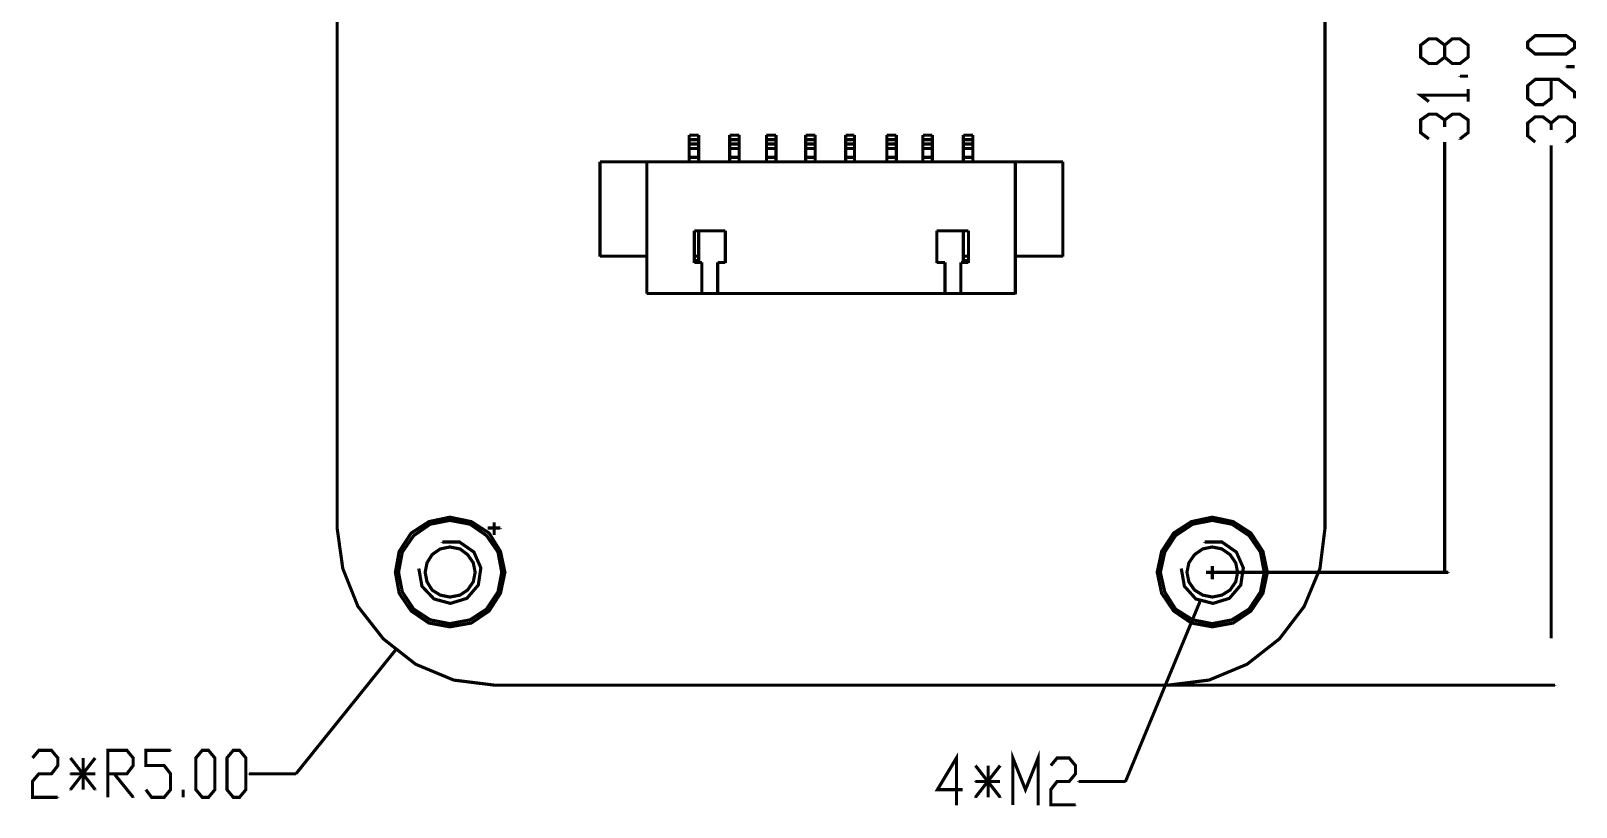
# Model space of a CAD drawing. Extents: x 0.69 to 10.45, y 1.47 to 7.05.
# Drawn here: x 6.386 to 10.452, y 1.468 to 3.509 of the extents above; entities that cross this region are included whole.
import ezdxf

# ---------------------------------------------------------------- set-up
doc = ezdxf.new("R2010")
doc.units = 0
doc.layers.get('0').update_dxf_attribs({"linetype": 'CONTINUOUS'})

msp = doc.modelspace()

# ---------------------------------------------------------------- linework, layer by layer
at = {"color": 0, "const_width": 0.00833}
for points in [[(7.19168, 4.55333), (7.19168, 2.20167)], [(9.79167, 2.20167), (9.79167, 4.55333)], [(10.1683, 3.44), (10.1467, 3.42333), (10.1267, 3.42333), (10.1067, 3.44), (10.1067, 3.47168), (10.085, 3.48833), (10.065, 3.48833), (10.0433, 3.47168), (10.0433, 3.44), (10.065, 3.42333), (10.085, 3.42333), (10.1067, 3.44)], [(10.1067, 3.47168), (10.1267, 3.48833), (10.1467, 3.48833), (10.1683, 3.47168), (10.1683, 3.44)], [(10.1067, 3.44), (10.1067, 3.43832)], [(10.1683, 3.44), (10.1683, 3.43832)], [(10.4483, 3.41499), (10.4267, 3.41499)], [(10.4267, 3.41499), (10.4267, 3.41336)], [(10.1683, 3.38997), (10.1467, 3.38997)], [(10.1467, 3.38997), (10.1467, 3.38835)], [(10.4483, 3.33165), (10.4483, 3.34831), (10.4067, 3.38167), (10.345, 3.38167), (10.325, 3.36501), (10.325, 3.33165), (10.345, 3.315), (10.365, 3.315), (10.3867, 3.33165), (10.3867, 3.38167)], [(10.3867, 3.38167), (10.3867, 3.37999)], [(10.065, 3.32335), (10.0433, 3.34), (10.1683, 3.34)], [(10.1683, 3.32335), (10.1683, 3.35667)], [(10.1683, 3.35667), (10.1683, 3.35499)], [(10.1683, 3.34), (10.1683, 3.33832)], [(10.065, 3.22499), (10.0433, 3.24164), (10.0433, 3.27501), (10.065, 3.28999), (10.085, 3.28999), (10.1067, 3.27501), (10.1067, 3.25836)], [(10.1067, 3.27501), (10.1267, 3.28999), (10.1467, 3.28999), (10.1683, 3.27501), (10.1683, 3.24164), (10.1467, 3.22499)], [(10.1067, 3.25836), (10.1067, 3.25667)], [(10.345, 3.21669), (10.325, 3.23335), (10.325, 3.26665), (10.345, 3.28331), (10.365, 3.28331), (10.3867, 3.26665), (10.3867, 3.25)], [(10.3867, 3.26665), (10.4067, 3.28331), (10.4267, 3.28331), (10.4483, 3.26665), (10.4483, 3.23335), (10.4267, 3.21669)], [(10.3867, 3.25), (10.3867, 3.24832)], [(8.11833, 3.16499), (8.11833, 3.23503)], [(8.11833, 3.23503), (8.11833, 3.23335)], [(8.14333, 3.23503), (8.11833, 3.23503)], [(8.11833, 3.23503), (8.11833, 3.23335)], [(8.11833, 3.22331), (8.14333, 3.22331)], [(8.14333, 3.21164), (8.11833, 3.21164)], [(8.11833, 3.21164), (8.11833, 3.21001)], [(8.14333, 3.23503), (8.14333, 3.16499)], [(8.14333, 3.22331), (8.14333, 3.22168)], [(8.22499, 3.16499), (8.22499, 3.23503)], [(8.22499, 3.23503), (8.22499, 3.23335)], [(8.25, 3.23503), (8.22499, 3.23503)], [(8.22499, 3.23503), (8.22499, 3.23335)], [(8.22499, 3.22331), (8.25, 3.22331)], [(8.25, 3.21164), (8.22499, 3.21164)], [(8.22499, 3.21164), (8.22499, 3.21001)], [(8.25, 3.23503), (8.25, 3.16499)], [(8.25, 3.22331), (8.25, 3.22168)], [(8.32167, 3.16499), (8.32167, 3.23503)], [(8.32167, 3.23503), (8.32167, 3.23335)], [(8.34668, 3.23503), (8.32167, 3.23503)], [(8.32167, 3.23503), (8.32167, 3.23335)], [(8.32167, 3.22331), (8.34668, 3.22331)], [(8.34668, 3.21164), (8.32167, 3.21164)], [(8.32167, 3.21164), (8.32167, 3.21001)], [(8.34668, 3.23503), (8.34668, 3.16499)], [(8.34668, 3.22331), (8.34668, 3.22168)], [(8.44997, 3.23503), (8.42503, 3.23503)], [(8.42503, 3.23503), (8.42503, 3.23335)], [(8.42503, 3.16499), (8.42503, 3.23503)], [(8.42503, 3.23503), (8.42503, 3.23335)], [(8.42503, 3.22331), (8.44997, 3.22331)], [(8.44997, 3.21164), (8.42503, 3.21164)], [(8.42503, 3.21164), (8.42503, 3.21001)], [(8.44997, 3.23503), (8.44997, 3.16499)], [(8.44997, 3.22331), (8.44997, 3.22168)], [(8.55333, 3.23503), (8.53, 3.23503)], [(8.53, 3.23503), (8.53, 3.23335)], [(8.53, 3.16499), (8.53, 3.23503)], [(8.53, 3.23503), (8.53, 3.23335)], [(8.53, 3.22331), (8.55333, 3.22331)], [(8.55333, 3.21164), (8.53, 3.21164)], [(8.53, 3.21164), (8.53, 3.21001)], [(8.55333, 3.23503), (8.55333, 3.16499)], [(8.55333, 3.22331), (8.55333, 3.22168)], [(8.66336, 3.23503), (8.63835, 3.23503)], [(8.63835, 3.23503), (8.63835, 3.23335)], [(8.63835, 3.16499), (8.63835, 3.23503)], [(8.63835, 3.23503), (8.63835, 3.23335)], [(8.63835, 3.22331), (8.66336, 3.22331)], [(8.66336, 3.21164), (8.63835, 3.21164)], [(8.63835, 3.21164), (8.63835, 3.21001)], [(8.66336, 3.23503), (8.66336, 3.16499)], [(8.66336, 3.22331), (8.66336, 3.22168)], [(8.75836, 3.23503), (8.73335, 3.23503)], [(8.73335, 3.23503), (8.73335, 3.23335)], [(8.73335, 3.16499), (8.73335, 3.23503)], [(8.73335, 3.23503), (8.73335, 3.23335)], [(8.73335, 3.22331), (8.75836, 3.22331)], [(8.75836, 3.21164), (8.73335, 3.21164)], [(8.73335, 3.21164), (8.73335, 3.21001)], [(8.75836, 3.23503), (8.75836, 3.16499)], [(8.75836, 3.22331), (8.75836, 3.22168)], [(8.86501, 3.23503), (8.84, 3.23503)], [(8.84, 3.23503), (8.84, 3.23335)], [(8.84, 3.16499), (8.84, 3.23503)], [(8.84, 3.23503), (8.84, 3.23335)], [(8.84, 3.22331), (8.86501, 3.22331)], [(8.86501, 3.21164), (8.84, 3.21164)], [(8.84, 3.21164), (8.84, 3.21001)], [(8.86501, 3.23503), (8.86501, 3.16499)], [(8.86501, 3.22331), (8.86501, 3.22168)], [(10.1067, 2.08501), (10.1067, 3.21669)], [(10.1067, 3.21669), (10.1067, 3.215)], [(10.1467, 3.22499), (10.1467, 3.22331)], [(10.4267, 3.21669), (10.4267, 3.215)], [(8.11833, 3.19997), (8.14333, 3.19997)], [(8.14333, 3.17665), (8.11833, 3.17665)], [(8.11833, 3.17665), (8.11833, 3.17503)], [(8.14333, 3.19997), (8.14333, 3.19835)], [(8.22499, 3.19997), (8.25, 3.19997)], [(8.25, 3.17665), (8.22499, 3.17665)], [(8.22499, 3.17665), (8.22499, 3.17503)], [(8.25, 3.19997), (8.25, 3.19835)], [(8.32167, 3.19997), (8.34668, 3.19997)], [(8.34668, 3.17665), (8.32167, 3.17665)], [(8.32167, 3.17665), (8.32167, 3.17503)], [(8.34668, 3.19997), (8.34668, 3.19835)], [(8.42503, 3.19997), (8.44997, 3.19997)], [(8.44997, 3.17665), (8.42503, 3.17665)], [(8.42503, 3.17665), (8.42503, 3.17503)], [(8.44997, 3.19997), (8.44997, 3.19835)], [(8.53, 3.19997), (8.55333, 3.19997)], [(8.55333, 3.17665), (8.53, 3.17665)], [(8.53, 3.17665), (8.53, 3.17503)], [(8.55333, 3.19997), (8.55333, 3.19835)], [(8.63835, 3.19997), (8.66336, 3.19997)], [(8.66336, 3.17665), (8.63835, 3.17665)], [(8.63835, 3.17665), (8.63835, 3.17503)], [(8.66336, 3.19997), (8.66336, 3.19835)], [(8.73335, 3.19997), (8.75836, 3.19997)], [(8.75836, 3.17665), (8.73335, 3.17665)], [(8.73335, 3.17665), (8.73335, 3.17503)], [(8.75836, 3.19997), (8.75836, 3.19835)], [(8.84, 3.19997), (8.86501, 3.19997)], [(8.86501, 3.17665), (8.84, 3.17665)], [(8.84, 3.17665), (8.84, 3.17503)], [(8.86501, 3.19997), (8.86501, 3.19835)], [(10.3867, 1.91168), (10.3867, 3.20833)], [(10.3867, 3.20833), (10.3867, 3.20665)], [(7.88336, 3.16499), (7.88336, 2.91667)], [(7.88336, 3.16499), (9.10167, 3.16499)], [(8.00667, 2.81836), (8.00667, 3.16499)], [(8.00667, 3.16499), (8.00667, 3.16336)], [(8.14333, 3.16499), (8.14333, 3.16336)], [(8.25, 3.16499), (8.25, 3.16336)], [(8.34668, 3.16499), (8.34668, 3.16336)], [(8.44997, 3.16499), (8.44997, 3.16336)], [(8.55333, 3.16499), (8.55333, 3.16336)], [(8.66336, 3.16499), (8.66336, 3.16336)], [(8.75836, 3.16499), (8.75836, 3.16336)], [(8.86501, 3.16499), (8.86501, 3.16336)], [(8.97667, 3.16499), (8.97667, 2.81836)], [(9.10167, 3.16499), (9.10167, 3.16336)], [(9.10167, 3.16499), (9.10167, 2.91667)], [(8.21332, 2.98335), (8.13167, 2.98335)], [(8.13167, 2.98335), (8.13167, 2.98167)], [(8.13167, 2.98335), (8.13167, 2.90001)], [(8.14333, 2.98335), (8.14333, 2.905)], [(8.21332, 2.90001), (8.21332, 2.98335)], [(8.21332, 2.98335), (8.21332, 2.98167)], [(8.85335, 2.98335), (8.77001, 2.98335)], [(8.77001, 2.98335), (8.77001, 2.98167)], [(8.77001, 2.98335), (8.77001, 2.90001)], [(8.84, 2.98335), (8.84, 2.905)], [(8.85335, 2.90001), (8.85335, 2.98335)], [(8.85335, 2.98335), (8.85335, 2.98167)], [(7.88336, 2.91667), (7.88336, 2.91499)], [(8.00667, 2.91667), (7.88336, 2.91667)], [(7.88336, 2.91667), (7.88336, 2.91499)], [(8.14333, 2.91667), (8.13167, 2.91667)], [(8.13167, 2.91667), (8.13167, 2.91499)], [(8.13167, 2.905), (8.14333, 2.905)], [(8.13167, 2.90001), (8.15169, 2.90001)], [(8.13167, 2.90001), (8.13167, 2.89833)], [(8.14333, 2.905), (8.14333, 2.90332)], [(8.14333, 2.905), (8.14333, 2.90332)], [(8.15169, 2.90001), (8.15169, 2.89833)], [(8.15169, 2.90001), (8.15169, 2.81836)], [(8.19336, 2.90001), (8.21332, 2.90001)], [(8.19336, 2.81836), (8.19336, 2.90001)], [(8.19336, 2.90001), (8.19336, 2.89833)], [(8.21332, 2.90001), (8.21332, 2.89833)], [(8.77001, 2.90001), (8.79167, 2.90001)], [(8.77001, 2.90001), (8.77001, 2.89833)], [(8.79167, 2.90001), (8.79167, 2.89833)], [(8.79167, 2.90001), (8.79167, 2.81836)], [(8.83333, 2.90001), (8.85335, 2.90001)], [(8.83333, 2.81836), (8.83333, 2.90001)], [(8.83333, 2.90001), (8.83333, 2.89833)], [(8.85335, 2.91667), (8.84, 2.91667)], [(8.84, 2.91667), (8.84, 2.91499)], [(8.84, 2.905), (8.85335, 2.905)], [(8.84, 2.905), (8.84, 2.90332)], [(8.85335, 2.905), (8.85335, 2.90332)], [(8.85335, 2.90001), (8.85335, 2.89833)], [(8.97667, 2.91667), (9.10167, 2.91667)], [(9.10167, 2.91667), (9.10167, 2.91499)], [(9.10167, 2.91667), (9.10167, 2.91499)], [(8.00667, 2.81836), (8.97667, 2.81836)], [(8.15169, 2.81836), (8.15169, 2.81668)], [(8.79167, 2.81836), (8.79167, 2.81668)], [(8.97667, 2.81836), (8.97667, 2.81668)], [(8.97667, 2.81836), (8.97667, 2.81668)], [(7.19168, 2.20167), (7.19168, 2.19997)], [(7.19168, 2.20167), (7.20665, 2.095), (7.24669, 1.99501), (7.31332, 1.91), (7.39833, 1.84332), (7.49832, 1.80165), (7.60499, 1.78836)], [(7.58832, 2.20167), (7.62169, 2.20167)], [(7.60499, 2.21669), (7.60499, 2.185)], [(7.60499, 2.20167), (7.60499, 2.19997)], [(7.62169, 2.20167), (7.62169, 2.19997)], [(9.37999, 1.78836), (9.48665, 1.80165), (9.58664, 1.84332), (9.67165, 1.91), (9.73665, 1.99501), (9.77832, 2.095), (9.79167, 2.20167)], [(9.79167, 2.20167), (9.79167, 2.19997)], [(7.40668, 2.095), (7.41499, 2.04833), (7.44667, 2.01497), (7.49001, 2.00331), (7.53331, 2.01665), (7.56332, 2.05165), (7.56999, 2.09668), (7.55165, 2.13835), (7.51335, 2.16499), (7.46832, 2.16499)], [(7.46832, 2.16499), (7.46832, 2.16336)], [(7.60499, 2.185), (7.60499, 2.18332)], [(9.41336, 2.095), (9.42165, 2.04833), (9.45167, 2.01497), (9.49669, 2.00331), (9.53999, 2.01665), (9.56999, 2.05165), (9.57667, 2.09668), (9.55832, 2.13835), (9.52001, 2.16499), (9.47499, 2.16499)], [(9.47499, 2.16499), (9.47499, 2.16336)], [(9.52669, 2.16168), (9.52669, 2.16)], [(9.47835, 2.08501), (9.51167, 2.08501)], [(9.49501, 2.10167), (9.49501, 2.06836)], [(9.49501, 2.08501), (9.49501, 2.08333)], [(9.5, 2.08501), (10.1166, 2.08501)], [(9.51167, 2.08501), (9.51167, 2.08333)], [(10.1166, 2.08501), (10.1166, 2.08333)], [(9.49501, 2.06836), (9.49501, 2.06668)], [(9.46332, 2.00999), (9.26665, 1.535)], [(9.46332, 2.00999), (9.46332, 2.00836)], [(7.345, 1.87999), (7.08333, 1.55501)], [(7.345, 1.87999), (7.345, 1.87831)], [(7.60499, 1.78836), (9.37999, 1.78836)], [(7.60499, 1.78836), (7.60499, 1.78668)], [(9.37999, 1.78836), (9.37999, 1.78668)], [(9.37999, 1.78836), (9.37999, 1.78668)], [(9.38499, 1.78836), (10.3967, 1.78836)], [(10.3967, 1.78836), (10.3967, 1.78668)], [(6.38997, 1.59668), (6.40668, 1.61664), (6.44, 1.61664), (6.45665, 1.59668), (6.45665, 1.57667), (6.44, 1.55501), (6.40668, 1.55501), (6.38997, 1.535), (6.38997, 1.49333), (6.45665, 1.49333)], [(6.55501, 1.59668), (6.49001, 1.51335)], [(6.49001, 1.59668), (6.55501, 1.51335)], [(6.52333, 1.51335), (6.52333, 1.59668)], [(6.52333, 1.59668), (6.52333, 1.595)], [(6.58832, 1.49333), (6.58832, 1.61664), (6.63835, 1.61664), (6.655, 1.59668), (6.655, 1.57667), (6.63835, 1.55501), (6.58832, 1.55501)], [(6.68832, 1.51335), (6.70335, 1.49333), (6.73665, 1.49333), (6.75331, 1.51335), (6.75331, 1.55501), (6.73665, 1.57667), (6.68832, 1.57667), (6.68832, 1.61664), (6.75331, 1.61664)], [(6.75331, 1.61664), (6.75331, 1.61501)], [(8.83832, 1.51335), (8.77165, 1.51335), (8.82167, 1.59668), (8.82167, 1.47331)], [(8.97, 1.47331), (8.97, 1.59668), (9.00331, 1.51335), (9.03668, 1.59668), (9.03668, 1.47331)], [(9.06999, 1.57667), (9.08664, 1.59668), (9.11833, 1.59668), (9.13499, 1.57667), (9.13499, 1.55501), (9.11833, 1.535), (9.08664, 1.535), (9.06999, 1.51335), (9.06999, 1.47331), (9.13499, 1.47331)], [(6.55501, 1.55501), (6.49001, 1.55501)], [(6.49001, 1.55501), (6.49001, 1.55333)], [(6.58832, 1.55501), (6.58832, 1.55333)], [(6.60499, 1.55501), (6.655, 1.49333)], [(7.08333, 1.55501), (6.96001, 1.55501)], [(6.96001, 1.55501), (6.96001, 1.55333)], [(7.08333, 1.55501), (7.08333, 1.55333)], [(8.93668, 1.57667), (8.87169, 1.49333)], [(8.87169, 1.57667), (8.93668, 1.49333)], [(8.905, 1.49333), (8.905, 1.57667)], [(8.905, 1.57667), (8.905, 1.57497)], [(6.49001, 1.51335), (6.49001, 1.51167)], [(6.55501, 1.51335), (6.55501, 1.51167)], [(6.78668, 1.49333), (6.78668, 1.51335)], [(6.78668, 1.51335), (6.78668, 1.51167)], [(8.93668, 1.535), (8.87169, 1.535)], [(8.87169, 1.535), (8.87169, 1.53331)], [(9.26665, 1.535), (9.14333, 1.535)], [(9.14333, 1.535), (9.14333, 1.53331)], [(9.26665, 1.535), (9.26665, 1.53331)], [(6.45665, 1.49333), (6.45665, 1.49164)], [(6.655, 1.49333), (6.655, 1.49164)], [(8.82167, 1.47331), (8.82167, 1.47168)], [(8.87169, 1.49333), (8.87169, 1.49164)], [(8.93668, 1.49333), (8.93668, 1.49164)], [(9.03668, 1.47331), (9.03668, 1.47168)], [(9.13499, 1.47331), (9.13499, 1.47168)]]:
    msp.add_lwpolyline(points, dxfattribs=at)
for points in [[(10.4483, 3.465), (10.4267, 3.44835), (10.345, 3.44835), (10.325, 3.465), (10.325, 3.47999), (10.345, 3.49669), (10.4267, 3.49669), (10.4483, 3.47999), (10.4483, 3.465)], [(7.63336, 2.08501), (7.62169, 2.13997), (7.59169, 2.18832), (7.54497, 2.21832), (7.48833, 2.22999), (7.43332, 2.21832), (7.38667, 2.18832), (7.35499, 2.13997), (7.345, 2.08501), (7.35499, 2.03), (7.38667, 1.98335), (7.43332, 1.95167), (7.48833, 1.94168), (7.54497, 1.95167), (7.59169, 1.98335), (7.62169, 2.03), (7.63336, 2.08501)], [(7.625, 2.08501), (7.61501, 2.13835), (7.58501, 2.18164), (7.54167, 2.21164), (7.48833, 2.22168), (7.43668, 2.21164), (7.39333, 2.18164), (7.36333, 2.13835), (7.35335, 2.08501), (7.36333, 2.03331), (7.39333, 1.98833), (7.43668, 1.96001), (7.48833, 1.94997), (7.54167, 1.96001), (7.58501, 1.98833), (7.61501, 2.03331), (7.625, 2.08501)], [(7.60499, 2.20167), (7.60499, 2.20167)], [(9.63997, 2.08501), (9.62831, 2.13997), (9.59668, 2.18832), (9.55003, 2.21832), (9.49501, 2.22999), (9.44, 2.21832), (9.39333, 2.18832), (9.36165, 2.13997), (9.34999, 2.08501), (9.36165, 2.03), (9.39333, 1.98335), (9.44, 1.95167), (9.49501, 1.94168), (9.55003, 1.95167), (9.59668, 1.98335), (9.62831, 2.03), (9.63997, 2.08501)], [(9.63167, 2.08501), (9.62169, 2.13835), (9.59169, 2.18164), (9.54665, 2.21164), (9.49501, 2.22168), (9.44336, 2.21164), (9.39833, 2.18164), (9.37001, 2.13835), (9.35835, 2.08501), (9.37001, 2.03331), (9.39833, 1.98833), (9.44336, 1.96001), (9.49501, 1.94997), (9.54665, 1.96001), (9.59169, 1.98833), (9.62169, 2.03331), (9.63167, 2.08501)], [(7.55501, 2.08501), (7.55003, 2.11003), (7.535, 2.13167), (7.51497, 2.14665), (7.48833, 2.15169), (7.46332, 2.14665), (7.44168, 2.13167), (7.42833, 2.11003), (7.42333, 2.08501), (7.42833, 2.06), (7.44168, 2.03836), (7.46332, 2.02501), (7.48833, 2.02001), (7.51497, 2.02501), (7.535, 2.03836), (7.55003, 2.06), (7.55501, 2.08501)], [(9.56168, 2.08501), (9.55664, 2.11003), (9.54167, 2.13167), (9.52001, 2.14665), (9.49501, 2.15169), (9.47, 2.14665), (9.44835, 2.13167), (9.43332, 2.11003), (9.42833, 2.08501), (9.43332, 2.06), (9.44835, 2.03836), (9.47, 2.02501), (9.49501, 2.02001), (9.52001, 2.02501), (9.54167, 2.03836), (9.55664, 2.06), (9.56168, 2.08501)], [(9.52669, 2.16168), (9.52669, 2.16168)], [(9.49501, 2.08501), (9.49501, 2.08501)], [(9.46332, 2.00999), (9.46332, 2.00999)], [(7.345, 1.87999), (7.345, 1.87999)], [(9.37999, 1.78836), (9.37999, 1.78836)], [(6.83664, 1.49333), (6.81999, 1.51335), (6.81999, 1.59668), (6.83664, 1.61664), (6.85335, 1.61664), (6.87001, 1.59668), (6.87001, 1.51335), (6.85335, 1.49333), (6.83664, 1.49333)], [(6.91835, 1.49333), (6.90169, 1.51335), (6.90169, 1.59668), (6.91835, 1.61664), (6.935, 1.61664), (6.95167, 1.59668), (6.95167, 1.51335), (6.935, 1.49333), (6.91835, 1.49333)]]:
    msp.add_lwpolyline(points, close=True, dxfattribs=at)

doc.saveas('drawing.dxf')
